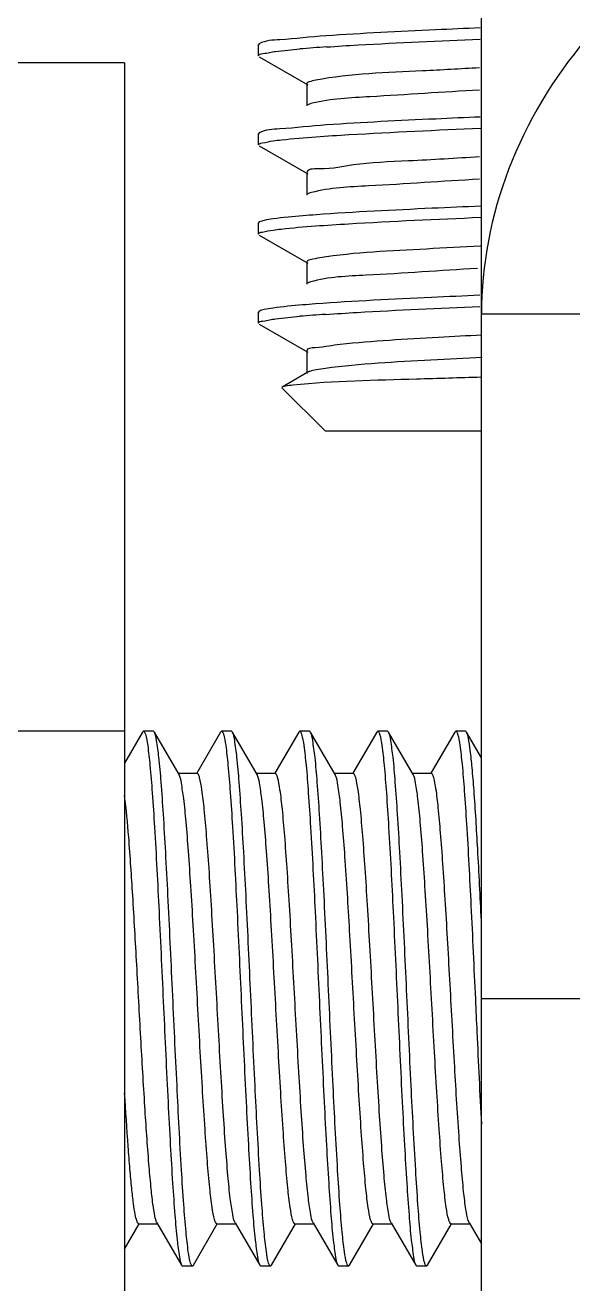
# Model space of a CAD drawing. Extents: x 1036631 to 1215829, y 649019 to 896649.
# Drawn here: x 1134125.9 to 1134228.5, y 788000.1 to 788236.3 of the extents above; entities that cross this region are included whole.
import ezdxf

# ---------------------------------------------------------------- set-up
doc = ezdxf.new("R2010")
doc.units = 0
doc.header["$LTSCALE"] = 1000
doc.header["$MEASUREMENT"] = 0

# ---------------------------------------------------------------- blocks, each defined once
blk = doc.blocks.new('gfhhrryyfd')
at = {"linetype": 'Continuous'}
for p, q in [((3687474.3, -1761744.48), (3687474.3, -1761307.43)), ((3687432.65, -1761398.01), (3687432.49, -1761398.2)), ((3687432.49, -1761400.29), (3687432.49, -1761398.2)), ((3687432.49, -1761400.29), (3687432.49, -1761398.2)), ((3687432.65, -1761400.47), (3687441.73, -1761405.73)), ((3687407.4, -1761401.58), (3687357.22, -1761401.58)), ((3687407.4, -1761401.58), (3687407.4, -1761729.68)), ((3687441.55, -1761405.51), (3687441.55, -1761409.7)), ((3687432.65, -1761414.74), (3687432.49, -1761414.92)), ((3687432.49, -1761417.01), (3687432.49, -1761414.92)), ((3687432.49, -1761417.01), (3687432.49, -1761414.92)), ((3687432.65, -1761417.2), (3687441.73, -1761422.45)), ((3687441.55, -1761422.24), (3687441.55, -1761426.42)), ((3687432.65, -1761431.47), (3687432.49, -1761431.65)), ((3687432.49, -1761433.74), (3687432.49, -1761431.65)), ((3687432.49, -1761433.74), (3687432.49, -1761431.65)), ((3687432.65, -1761433.92), (3687441.73, -1761439.18)), ((3687441.55, -1761438.97), (3687441.55, -1761443.15)), ((3687432.65, -1761448.19), (3687432.49, -1761448.38)), ((3687432.49, -1761450.47), (3687432.49, -1761448.38)), ((3687432.49, -1761450.47), (3687432.49, -1761448.38)), ((3687432.65, -1761450.65), (3687441.73, -1761455.91)), ((3687524.48, -1761448.79), (3687474.3, -1761448.79)), ((3687441.55, -1761455.69), (3687441.55, -1761459.88)), ((3687441.73, -1761459.66), (3687436.91, -1761462.45)), ((3687436.91, -1761462.45), (3687436.87, -1761462.58)), ((3687445.04, -1761470.75), (3687436.87, -1761462.58)), ((3687474.3, -1761470.75), (3687445.04, -1761470.75)), ((3687407.4, -1761527.03), (3687357.22, -1761527.03)), ((3687410.77, -1761527.19), (3687407.4, -1761533)), ((3687410.77, -1761527.19), (3687410.95, -1761527.03)), ((3687412.78, -1761527.03), (3687410.95, -1761527.03)), ((3687412.78, -1761527.03), (3687410.95, -1761527.03)), ((3687410.95, -1761527.03), (3687410.98, -1761527.04)), ((3687412.97, -1761527.19), (3687412.78, -1761527.03)), ((3687417.59, -1761535.17), (3687412.97, -1761527.19)), ((3687425.4, -1761527.19), (3687420.92, -1761534.93)), ((3687425.4, -1761527.19), (3687425.59, -1761527.03)), ((3687427.42, -1761527.03), (3687425.59, -1761527.03)), ((3687427.42, -1761527.03), (3687425.59, -1761527.03)), ((3687425.59, -1761527.03), (3687425.62, -1761527.04)), ((3687427.61, -1761527.19), (3687427.42, -1761527.03)), ((3687432.23, -1761535.17), (3687427.61, -1761527.19)), ((3687440.04, -1761527.19), (3687435.56, -1761534.93)), ((3687440.04, -1761527.19), (3687440.23, -1761527.03)), ((3687442.06, -1761527.03), (3687440.23, -1761527.03)), ((3687442.06, -1761527.03), (3687440.23, -1761527.03)), ((3687440.23, -1761527.03), (3687440.25, -1761527.04)), ((3687442.24, -1761527.19), (3687442.06, -1761527.03)), ((3687446.86, -1761535.17), (3687442.24, -1761527.19)), ((3687454.68, -1761527.19), (3687450.19, -1761534.93)), ((3687454.68, -1761527.19), (3687454.86, -1761527.03)), ((3687456.69, -1761527.03), (3687454.86, -1761527.03)), ((3687456.69, -1761527.03), (3687454.86, -1761527.03)), ((3687454.86, -1761527.03), (3687454.89, -1761527.04)), ((3687456.88, -1761527.19), (3687456.69, -1761527.03)), ((3687461.5, -1761535.17), (3687456.88, -1761527.19)), ((3687469.31, -1761527.19), (3687464.83, -1761534.93)), ((3687469.31, -1761527.19), (3687469.5, -1761527.03)), ((3687471.33, -1761527.03), (3687469.5, -1761527.03)), ((3687471.33, -1761527.03), (3687469.5, -1761527.03)), ((3687469.5, -1761527.03), (3687469.53, -1761527.04)), ((3687471.51, -1761527.19), (3687471.33, -1761527.03)), ((3687474.3, -1761532), (3687471.51, -1761527.19)), ((3687421, -1761534.98), (3687417.48, -1761534.98)), ((3687435.64, -1761534.98), (3687432.12, -1761534.98)), ((3687450.27, -1761534.98), (3687446.75, -1761534.98)), ((3687446.96, -1761535.36), (3687446.86, -1761535.17)), ((3687464.91, -1761534.98), (3687461.39, -1761534.98)), ((3687473.16, -1761577.27), (3687473.17, -1761577.4)), ((3687474.3, -1761577.21), (3687524.48, -1761577.21)), ((3687407.4, -1761624.21), (3687410.14, -1761619.5)), ((3687410.05, -1761619.45), (3687413.57, -1761619.45)), ((3687413.46, -1761619.26), (3687418.08, -1761627.23)), ((3687420.29, -1761627.23), (3687424.77, -1761619.5)), ((3687424.69, -1761619.45), (3687428.21, -1761619.45)), ((3687428.1, -1761619.26), (3687432.72, -1761627.23)), ((3687434.92, -1761627.23), (3687439.41, -1761619.5)), ((3687439.32, -1761619.45), (3687442.85, -1761619.45)), ((3687442.73, -1761619.26), (3687447.36, -1761627.23)), ((3687449.56, -1761627.23), (3687454.04, -1761619.5)), ((3687453.96, -1761619.45), (3687457.48, -1761619.45)), ((3687457.37, -1761619.26), (3687461.99, -1761627.23)), ((3687464.2, -1761627.23), (3687468.68, -1761619.5)), ((3687468.6, -1761619.45), (3687472.12, -1761619.45)), ((3687472.01, -1761619.26), (3687472.12, -1761619.45)), ((3687472.12, -1761619.45), (3687474.3, -1761623.21)), ((3687418.08, -1761627.23), (3687418.27, -1761627.4)), ((3687420.1, -1761627.4), (3687418.27, -1761627.4)), ((3687420.1, -1761627.4), (3687418.27, -1761627.4)), ((3687420.1, -1761627.4), (3687420.07, -1761627.39)), ((3687420.29, -1761627.23), (3687420.1, -1761627.4)), ((3687432.72, -1761627.23), (3687432.91, -1761627.4)), ((3687434.74, -1761627.4), (3687432.91, -1761627.4)), ((3687434.74, -1761627.4), (3687432.91, -1761627.4)), ((3687434.74, -1761627.4), (3687434.71, -1761627.39)), ((3687434.92, -1761627.23), (3687434.74, -1761627.4)), ((3687447.36, -1761627.23), (3687447.54, -1761627.4)), ((3687449.37, -1761627.4), (3687447.54, -1761627.4)), ((3687449.37, -1761627.4), (3687447.54, -1761627.4)), ((3687449.37, -1761627.4), (3687449.35, -1761627.39)), ((3687449.56, -1761627.23), (3687449.37, -1761627.4)), ((3687461.99, -1761627.23), (3687462.18, -1761627.4)), ((3687464.01, -1761627.4), (3687462.18, -1761627.4)), ((3687464.01, -1761627.4), (3687462.18, -1761627.4)), ((3687464.01, -1761627.4), (3687463.98, -1761627.39)), ((3687464.2, -1761627.23), (3687464.01, -1761627.4))]:
    blk.add_line(p, q, dxfattribs=at)
for centre, radius, start, end in [((3687464.48, -1761687.3), 289.32, 93.8141, 94.8058), ((3687464.26, -1761734.77), 286.61, 93.8424, 94.8038)]:
    blk.add_arc(centre, radius, start, end, dxfattribs=at)
for points, knots in [([(3687474.07, -1761395.05), (3687471.29, -1761395.17), (3687461.63, -1761395.6), (3687451.98, -1761396.07), (3687445.12, -1761396.53)], [0, 0, 0, 0, 0.28888, 1, 1, 1, 1]), ([(3687445.12, -1761396.53), (3687442.23, -1761396.73), (3687438.19, -1761397.29), (3687433.78, -1761397.37), (3687432.65, -1761398.01)], [0, 0, 0, 0, 0.690313, 1, 1, 1, 1]), ([(3687445.24, -1761398.62), (3687447.22, -1761398.48), (3687456.82, -1761397.9), (3687466.44, -1761397.47), (3687474.07, -1761397.14)], [0, 0, 0, 0, 0.20666, 1, 1, 1, 1]), ([(3687493.89, -1761397.18), (3687487.82, -1761404.44), (3687477.9, -1761420.73), (3687474.3, -1761439.57), (3687474.3, -1761448.79)], [0, 0, 0, 0, 0.506705, 1, 1, 1, 1]), ([(3687432.49, -1761400.29), (3687432.49, -1761399.98), (3687434.09, -1761399.78), (3687434.9, -1761399.56), (3687435.71, -1761399.46)], [0, 0, 0, 0, 0.271559, 1, 1, 1, 1]), ([(3687473.91, -1761402.55), (3687470.36, -1761402.73), (3687460.13, -1761403.38), (3687449.8, -1761403.6), (3687443.22, -1761404.87)], [0, 0, 0, 0, 0.346423, 1, 1, 1, 1]), ([(3687443.22, -1761404.87), (3687442.79, -1761404.95), (3687442.31, -1761405.07), (3687441.55, -1761405.34), (3687441.55, -1761405.51)], [0, 0, 0, 0, 0.709574, 1, 1, 1, 1]), ([(3687473.91, -1761406.73), (3687467.07, -1761407.08), (3687456.66, -1761407.85), (3687446.1, -1761408.33), (3687442.57, -1761409.19)], [0, 0, 0, 0, 0.653589, 1, 1, 1, 1]), ([(3687442.57, -1761409.19), (3687442.4, -1761409.24), (3687442.12, -1761409.31), (3687441.84, -1761409.42), (3687441.73, -1761409.48)], [0, 0, 0, 0, 0.589728, 1, 1, 1, 1]), ([(3687474.07, -1761411.77), (3687471.29, -1761411.89), (3687461.68, -1761412.32), (3687452.07, -1761412.79), (3687445.24, -1761413.25)], [0, 0, 0, 0, 0.28855, 1, 1, 1, 1]), ([(3687445.24, -1761413.25), (3687442.32, -1761413.45), (3687438.24, -1761414.02), (3687433.79, -1761414.09), (3687432.65, -1761414.74)], [0, 0, 0, 0, 0.690488, 1, 1, 1, 1]), ([(3687443.29, -1761415.48), (3687445.35, -1761415.33), (3687455.63, -1761414.67), (3687465.93, -1761414.22), (3687474.17, -1761413.86)], [0, 0, 0, 0, 0.199878, 1, 1, 1, 1]), ([(3687432.49, -1761417.01), (3687432.49, -1761416.75), (3687433.85, -1761416.53), (3687434.56, -1761416.34), (3687435.26, -1761416.25)], [0, 0, 0, 0, 0.274156, 1, 1, 1, 1]), ([(3687435.26, -1761416.25), (3687435.77, -1761416.17), (3687438.44, -1761415.85), (3687441.12, -1761415.64), (3687443.29, -1761415.48)], [0, 0, 0, 0, 0.191478, 1, 1, 1, 1]), ([(3687473.93, -1761419.27), (3687469.49, -1761419.5), (3687461.85, -1761420.03), (3687451.02, -1761420.37), (3687446.07, -1761421.64), (3687441.55, -1761421.46), (3687441.55, -1761422.24)], [0, 0, 0, 0, 0.408978, 0.726291, 0.927833, 1, 1, 1, 1]), ([(3687473.92, -1761423.45), (3687466.99, -1761423.81), (3687456.54, -1761424.63), (3687445.9, -1761425.03), (3687442.42, -1761425.96)], [0, 0, 0, 0, 0.658464, 1, 1, 1, 1]), ([(3687442.42, -1761425.96), (3687442.28, -1761426), (3687442.05, -1761426.07), (3687441.82, -1761426.16), (3687441.73, -1761426.21)], [0, 0, 0, 0, 0.581089, 1, 1, 1, 1]), ([(3687474.17, -1761428.5), (3687471.14, -1761428.63), (3687460.84, -1761429.09), (3687450.55, -1761429.59), (3687443.29, -1761430.12)], [0, 0, 0, 0, 0.294353, 1, 1, 1, 1]), ([(3687435.26, -1761430.88), (3687434.69, -1761430.96), (3687433.82, -1761431.11), (3687432.93, -1761431.31), (3687432.65, -1761431.47)], [0, 0, 0, 0, 0.643846, 1, 1, 1, 1]), ([(3687443.29, -1761430.12), (3687442.47, -1761430.18), (3687439.79, -1761430.39), (3687437.1, -1761430.62), (3687435.26, -1761430.88)], [0, 0, 0, 0, 0.307315, 1, 1, 1, 1]), ([(3687443.19, -1761432.21), (3687445.25, -1761432.06), (3687455.57, -1761431.4), (3687465.9, -1761430.94), (3687474.17, -1761430.59)], [0, 0, 0, 0, 0.199508, 1, 1, 1, 1]), ([(3687432.49, -1761433.74), (3687432.49, -1761433.48), (3687433.84, -1761433.26), (3687434.54, -1761433.07), (3687435.23, -1761432.98)], [0, 0, 0, 0, 0.274335, 1, 1, 1, 1]), ([(3687435.23, -1761432.98), (3687435.74, -1761432.91), (3687438.38, -1761432.58), (3687441.04, -1761432.37), (3687443.19, -1761432.21)], [0, 0, 0, 0, 0.191445, 1, 1, 1, 1]), ([(3687474.1, -1761435.99), (3687470.73, -1761436.16), (3687460.7, -1761436.76), (3687450.62, -1761437.14), (3687444.02, -1761438.19)], [0, 0, 0, 0, 0.335812, 1, 1, 1, 1]), ([(3687444.02, -1761438.19), (3687443.4, -1761438.29), (3687442.74, -1761438.45), (3687441.55, -1761438.72), (3687441.55, -1761438.97)], [0, 0, 0, 0, 0.720112, 1, 1, 1, 1]), ([(3687473.54, -1761440.2), (3687466.59, -1761440.56), (3687456.23, -1761441.43), (3687445.62, -1761441.74), (3687442.25, -1761442.73)], [0, 0, 0, 0, 0.664513, 1, 1, 1, 1]), ([(3687442.25, -1761442.73), (3687442.15, -1761442.76), (3687441.97, -1761442.82), (3687441.8, -1761442.9), (3687441.73, -1761442.94)], [0, 0, 0, 0, 0.569413, 1, 1, 1, 1]), ([(3687474.03, -1761445.23), (3687471, -1761445.36), (3687460.72, -1761445.82), (3687450.43, -1761446.32), (3687443.19, -1761446.85)], [0, 0, 0, 0, 0.294609, 1, 1, 1, 1]), ([(3687435.23, -1761447.61), (3687434.67, -1761447.69), (3687433.81, -1761447.84), (3687432.93, -1761448.04), (3687432.65, -1761448.19)], [0, 0, 0, 0, 0.643454, 1, 1, 1, 1]), ([(3687443.19, -1761446.85), (3687442.38, -1761446.91), (3687439.72, -1761447.12), (3687437.06, -1761447.36), (3687435.23, -1761447.61)], [0, 0, 0, 0, 0.307366, 1, 1, 1, 1]), ([(3687445.06, -1761448.81), (3687447.04, -1761448.67), (3687456.69, -1761448.08), (3687466.35, -1761447.65), (3687474.01, -1761447.32)], [0, 0, 0, 0, 0.206107, 1, 1, 1, 1]), ([(3687432.49, -1761450.47), (3687432.49, -1761450.17), (3687434.09, -1761449.96), (3687434.9, -1761449.74), (3687435.7, -1761449.64)], [0, 0, 0, 0, 0.271614, 1, 1, 1, 1]), ([(3687474.38, -1761452.7), (3687471.66, -1761452.84), (3687462.81, -1761453.32), (3687453.96, -1761453.82), (3687447.84, -1761454.44)], [0, 0, 0, 0, 0.306539, 1, 1, 1, 1]), ([(3687447.84, -1761454.44), (3687446.27, -1761454.6), (3687444.79, -1761455.08), (3687441.55, -1761455.12), (3687441.55, -1761455.69)], [0, 0, 0, 0, 0.734394, 1, 1, 1, 1]), ([(3687474.43, -1761456.88), (3687471.23, -1761457.05), (3687461.43, -1761457.6), (3687451.6, -1761458.06), (3687445.04, -1761458.95)], [0, 0, 0, 0, 0.325706, 1, 1, 1, 1]), ([(3687442.14, -1761459.5), (3687442.06, -1761459.52), (3687441.92, -1761459.57), (3687441.79, -1761459.63), (3687441.73, -1761459.66)], [0, 0, 0, 0, 0.559909, 1, 1, 1, 1]), ([(3687445.04, -1761458.95), (3687444.45, -1761459.03), (3687443.48, -1761459.17), (3687442.51, -1761459.38), (3687442.14, -1761459.5)], [0, 0, 0, 0, 0.599115, 1, 1, 1, 1]), ([(3687438.96, -1761462.09), (3687438.5, -1761462.14), (3687437.83, -1761462.24), (3687437.12, -1761462.34), (3687436.92, -1761462.45)], [0, 0, 0, 0, 0.666426, 1, 1, 1, 1]), ([(3687474.21, -1761460.6), (3687470.19, -1761460.72), (3687458.44, -1761461.13), (3687446.65, -1761461.29), (3687438.96, -1761462.09)], [0, 0, 0, 0, 0.34233, 1, 1, 1, 1]), ([(3687410.98, -1761527.04), (3687411.01, -1761527.04), (3687411.19, -1761527.18), (3687411.24, -1761527.4), (3687411.29, -1761527.57)], [0, 0, 0, 0, 0.146246, 1, 1, 1, 1]), ([(3687411.29, -1761527.57), (3687411.52, -1761528.26), (3687411.8, -1761530.23), (3687412.21, -1761533.9), (3687412.61, -1761539.02), (3687413.2, -1761548.17), (3687413.89, -1761561.59), (3687414.69, -1761578.79), (3687415.36, -1761593.4), (3687415.94, -1761604.39), (3687416.35, -1761611.47), (3687416.77, -1761617.4), (3687417.14, -1761622.04), (3687417.58, -1761625.13), (3687417.82, -1761626.77), (3687418.08, -1761627.23)], [0, 0, 0, 0, 0.021868, 0.059293, 0.111148, 0.175758, 0.334416, 0.514504, 0.692433, 0.773207, 0.844889, 0.905123, 0.951944, 0.983855, 1, 1, 1, 1]), ([(3687419.76, -1761626.86), (3687419.54, -1761626.16), (3687419.25, -1761624.2), (3687418.84, -1761620.52), (3687418.44, -1761615.4), (3687417.85, -1761606.25), (3687417.17, -1761592.83), (3687416.37, -1761575.63), (3687415.69, -1761561.03), (3687415.12, -1761550.04), (3687414.71, -1761542.96), (3687414.29, -1761537.03), (3687413.91, -1761532.39), (3687413.47, -1761529.3), (3687413.24, -1761527.66), (3687412.97, -1761527.2)], [0, 0, 0, 0, 0.021893, 0.059337, 0.111209, 0.175831, 0.334488, 0.514558, 0.692467, 0.773229, 0.8449, 0.905129, 0.951948, 0.983856, 1, 1, 1, 1]), ([(3687425.62, -1761527.04), (3687425.65, -1761527.04), (3687425.82, -1761527.17), (3687425.87, -1761527.39), (3687425.92, -1761527.55)], [0, 0, 0, 0, 0.147522, 1, 1, 1, 1]), ([(3687425.92, -1761527.55), (3687426.15, -1761528.24), (3687426.43, -1761530.19), (3687426.85, -1761533.85), (3687427.24, -1761538.96), (3687427.84, -1761548.1), (3687428.52, -1761561.53), (3687429.32, -1761578.73), (3687430, -1761593.35), (3687430.57, -1761604.36), (3687430.98, -1761611.45), (3687431.4, -1761617.39), (3687431.78, -1761622.03), (3687432.22, -1761625.13), (3687432.45, -1761626.77), (3687432.72, -1761627.23)], [0, 0, 0, 0, 0.02168, 0.058952, 0.110694, 0.175227, 0.333837, 0.514005, 0.692077, 0.772934, 0.8447, 0.905011, 0.95189, 0.983838, 1, 1, 1, 1]), ([(3687434.4, -1761626.86), (3687434.18, -1761626.17), (3687433.89, -1761624.2), (3687433.48, -1761620.53), (3687433.08, -1761615.41), (3687432.49, -1761606.26), (3687431.8, -1761592.84), (3687431.01, -1761575.64), (3687430.33, -1761561.03), (3687429.75, -1761550.04), (3687429.34, -1761542.96), (3687428.92, -1761537.03), (3687428.55, -1761532.39), (3687428.11, -1761529.3), (3687427.88, -1761527.66), (3687427.61, -1761527.2)], [0, 0, 0, 0, 0.021869, 0.059298, 0.111159, 0.175773, 0.334425, 0.514513, 0.692436, 0.773203, 0.844885, 0.905123, 0.951945, 0.983855, 1, 1, 1, 1]), ([(3687440.25, -1761527.04), (3687440.28, -1761527.04), (3687440.46, -1761527.18), (3687440.51, -1761527.4), (3687440.57, -1761527.57)], [0, 0, 0, 0, 0.146192, 1, 1, 1, 1]), ([(3687440.57, -1761527.57), (3687440.79, -1761528.26), (3687441.08, -1761530.23), (3687441.49, -1761533.91), (3687441.88, -1761539.02), (3687442.48, -1761548.17), (3687443.16, -1761561.6), (3687443.96, -1761578.79), (3687444.64, -1761593.4), (3687445.21, -1761604.39), (3687445.62, -1761611.47), (3687446.04, -1761617.4), (3687446.41, -1761622.04), (3687446.86, -1761625.13), (3687447.09, -1761626.77), (3687447.36, -1761627.23)], [0, 0, 0, 0, 0.021875, 0.059308, 0.111172, 0.175789, 0.334441, 0.514524, 0.692444, 0.773209, 0.844888, 0.905124, 0.951946, 0.983855, 1, 1, 1, 1]), ([(3687449.04, -1761626.88), (3687448.82, -1761626.19), (3687448.53, -1761624.23), (3687448.12, -1761620.57), (3687447.72, -1761615.46), (3687447.13, -1761606.32), (3687446.44, -1761592.9), (3687445.64, -1761575.69), (3687444.96, -1761561.07), (3687444.39, -1761550.07), (3687443.98, -1761542.98), (3687443.56, -1761537.04), (3687443.19, -1761532.4), (3687442.74, -1761529.3), (3687442.51, -1761527.66), (3687442.24, -1761527.2)], [0, 0, 0, 0, 0.021696, 0.058981, 0.110733, 0.175273, 0.333889, 0.51405, 0.692109, 0.772959, 0.844718, 0.905021, 0.951895, 0.98384, 1, 1, 1, 1]), ([(3687454.89, -1761527.04), (3687454.92, -1761527.04), (3687455.09, -1761527.18), (3687455.15, -1761527.4), (3687455.2, -1761527.57)], [0, 0, 0, 0, 0.146067, 1, 1, 1, 1]), ([(3687455.2, -1761527.57), (3687455.42, -1761528.26), (3687455.71, -1761530.23), (3687456.12, -1761533.91), (3687456.52, -1761539.03), (3687457.11, -1761548.18), (3687457.8, -1761561.6), (3687458.59, -1761578.8), (3687459.27, -1761593.4), (3687459.85, -1761604.39), (3687460.26, -1761611.47), (3687460.68, -1761617.4), (3687461.05, -1761622.04), (3687461.49, -1761625.13), (3687461.72, -1761626.77), (3687461.99, -1761627.23)], [0, 0, 0, 0, 0.021894, 0.059339, 0.111212, 0.175833, 0.334492, 0.514561, 0.69247, 0.773231, 0.844902, 0.905131, 0.951948, 0.983856, 1, 1, 1, 1]), ([(3687463.67, -1761626.86), (3687463.45, -1761626.17), (3687463.16, -1761624.2), (3687462.75, -1761620.53), (3687462.35, -1761615.41), (3687461.76, -1761606.26), (3687461.07, -1761592.84), (3687460.28, -1761575.64), (3687459.6, -1761561.03), (3687459.02, -1761550.04), (3687458.61, -1761542.96), (3687458.19, -1761537.03), (3687457.82, -1761532.39), (3687457.38, -1761529.3), (3687457.15, -1761527.66), (3687456.88, -1761527.2)], [0, 0, 0, 0, 0.021872, 0.059299, 0.111157, 0.175768, 0.334426, 0.51451, 0.692437, 0.773209, 0.84489, 0.905124, 0.951944, 0.983855, 1, 1, 1, 1]), ([(3687469.53, -1761527.04), (3687469.56, -1761527.04), (3687469.73, -1761527.18), (3687469.78, -1761527.39), (3687469.84, -1761527.56)], [0, 0, 0, 0, 0.14652, 1, 1, 1, 1]), ([(3687469.84, -1761527.56), (3687470.05, -1761528.24), (3687470.34, -1761530.14), (3687470.74, -1761533.68), (3687471.12, -1761538.62), (3687471.71, -1761547.45), (3687472.38, -1761560.48), (3687472.89, -1761571.43), (3687473.16, -1761577.27)], [0, 0, 0, 0, 0.0425, 0.114919, 0.215181, 0.340186, 0.648075, 1, 1, 1, 1]), ([(3687474.3, -1761562.57), (3687474.08, -1761558.08), (3687473.66, -1761549.93), (3687473.1, -1761540.36), (3687472.6, -1761534.19), (3687472.28, -1761530.92), (3687471.93, -1761528.71), (3687471.72, -1761527.54), (3687471.51, -1761527.2)], [0, 0, 0, 0, 0.379707, 0.689476, 0.809337, 0.902177, 0.966048, 1, 1, 1, 1]), ([(3687424.69, -1761619.45), (3687424.59, -1761619.45), (3687424.38, -1761619.15), (3687424.09, -1761618.18), (3687423.7, -1761615.94), (3687423.3, -1761612.33), (3687422.87, -1761607.41), (3687422.44, -1761601.42), (3687422.01, -1761594.55), (3687421.57, -1761587.05), (3687420.99, -1761576.6), (3687420.43, -1761566.24), (3687419.83, -1761556.35), (3687419.4, -1761549.89), (3687418.97, -1761544.42), (3687418.57, -1761540.11), (3687418.12, -1761537.18), (3687417.86, -1761535.63), (3687417.59, -1761535.17)], [0, 0, 0, 0, 0.003456, 0.010692, 0.037889, 0.081613, 0.140407, 0.212192, 0.2944, 0.384075, 0.47799, 0.664972, 0.751304, 0.828651, 0.894236, 0.945722, 0.981321, 1, 1, 1, 1]), ([(3687428.1, -1761619.26), (3687427.83, -1761618.8), (3687427.57, -1761617.25), (3687427.12, -1761614.32), (3687426.72, -1761610.01), (3687426.29, -1761604.54), (3687425.86, -1761598.08), (3687425.26, -1761588.19), (3687424.7, -1761577.83), (3687424.12, -1761567.38), (3687423.68, -1761559.88), (3687423.25, -1761553.01), (3687422.82, -1761547.02), (3687422.39, -1761542.1), (3687421.99, -1761538.49), (3687421.6, -1761536.25), (3687421.31, -1761535.28), (3687421.1, -1761534.98), (3687421, -1761534.98)], [0, 0, 0, 0, 0.01868, 0.054278, 0.105764, 0.171348, 0.248694, 0.335026, 0.52201, 0.615925, 0.705601, 0.787808, 0.859593, 0.918386, 0.962109, 0.989306, 0.996546, 1, 1, 1, 1]), ([(3687439.32, -1761619.45), (3687439.23, -1761619.45), (3687439.01, -1761619.15), (3687438.73, -1761618.18), (3687438.33, -1761615.94), (3687437.94, -1761612.33), (3687437.51, -1761607.41), (3687437.08, -1761601.42), (3687436.64, -1761594.55), (3687436.21, -1761587.05), (3687435.63, -1761576.6), (3687435.06, -1761566.24), (3687434.47, -1761556.35), (3687434.04, -1761549.89), (3687433.6, -1761544.42), (3687433.21, -1761540.11), (3687432.76, -1761537.18), (3687432.49, -1761535.63), (3687432.23, -1761535.17)], [0, 0, 0, 0, 0.003455, 0.010693, 0.037891, 0.081614, 0.140407, 0.212192, 0.2944, 0.384075, 0.47799, 0.664974, 0.751306, 0.828653, 0.894237, 0.945722, 0.98132, 1, 1, 1, 1]), ([(3687442.73, -1761619.26), (3687442.47, -1761618.8), (3687442.2, -1761617.25), (3687441.76, -1761614.32), (3687441.36, -1761610.01), (3687440.92, -1761604.54), (3687440.49, -1761598.08), (3687439.9, -1761588.19), (3687439.33, -1761577.83), (3687438.75, -1761567.38), (3687438.32, -1761559.88), (3687437.88, -1761553.01), (3687437.46, -1761547.02), (3687437.03, -1761542.1), (3687436.63, -1761538.49), (3687436.24, -1761536.25), (3687435.95, -1761535.28), (3687435.74, -1761534.98), (3687435.64, -1761534.98)], [0, 0, 0, 0, 0.018679, 0.054277, 0.105763, 0.171348, 0.248695, 0.335027, 0.52201, 0.615925, 0.7056, 0.787807, 0.859593, 0.918386, 0.96211, 0.989308, 0.996544, 1, 1, 1, 1]), ([(3687453.96, -1761619.45), (3687453.86, -1761619.45), (3687453.65, -1761619.16), (3687453.37, -1761618.21), (3687452.98, -1761616.03), (3687452.59, -1761612.51), (3687452.17, -1761607.71), (3687451.74, -1761601.85), (3687451.31, -1761595.12), (3687450.89, -1761587.76), (3687450.31, -1761577.45), (3687449.63, -1761564.99), (3687448.93, -1761553.26), (3687448.31, -1761545.25), (3687447.91, -1761540.79), (3687447.48, -1761537.62), (3687447.19, -1761535.93), (3687446.96, -1761535.36)], [0, 0, 0, 0, 0.003398, 0.010481, 0.037063, 0.079811, 0.137346, 0.207687, 0.288384, 0.376611, 0.469274, 0.654855, 0.819309, 0.886268, 0.939811, 0.978111, 1, 1, 1, 1]), ([(3687457.37, -1761619.26), (3687457.11, -1761618.8), (3687456.84, -1761617.25), (3687456.39, -1761614.32), (3687456, -1761610.01), (3687455.56, -1761604.54), (3687455.13, -1761598.08), (3687454.53, -1761588.19), (3687453.97, -1761577.83), (3687453.39, -1761567.38), (3687452.95, -1761559.88), (3687452.52, -1761553.01), (3687452.09, -1761547.02), (3687451.66, -1761542.1), (3687451.26, -1761538.49), (3687450.87, -1761536.25), (3687450.59, -1761535.28), (3687450.37, -1761534.98), (3687450.27, -1761534.98)], [0, 0, 0, 0, 0.01868, 0.054279, 0.105766, 0.17135, 0.248697, 0.335029, 0.522011, 0.615926, 0.705601, 0.78781, 0.859595, 0.918388, 0.962111, 0.989307, 0.996546, 1, 1, 1, 1]), ([(3687468.6, -1761619.45), (3687468.5, -1761619.45), (3687468.29, -1761619.15), (3687468, -1761618.18), (3687467.61, -1761615.94), (3687467.21, -1761612.33), (3687466.78, -1761607.41), (3687466.35, -1761601.42), (3687465.92, -1761594.55), (3687465.48, -1761587.05), (3687464.9, -1761576.6), (3687464.34, -1761566.24), (3687463.74, -1761556.35), (3687463.31, -1761549.89), (3687462.88, -1761544.42), (3687462.48, -1761540.11), (3687462.03, -1761537.18), (3687461.77, -1761535.63), (3687461.5, -1761535.17)], [0, 0, 0, 0, 0.003456, 0.010692, 0.037889, 0.081613, 0.140406, 0.212192, 0.294399, 0.384075, 0.477989, 0.664972, 0.751304, 0.828651, 0.894236, 0.945722, 0.981321, 1, 1, 1, 1]), ([(3687471.83, -1761618.84), (3687471.62, -1761618.18), (3687471.31, -1761616.35), (3687470.9, -1761612.99), (3687470.49, -1761608.39), (3687469.89, -1761600.31), (3687469.19, -1761588.59), (3687468.52, -1761576.22), (3687467.95, -1761566.04), (3687467.53, -1761558.8), (3687467.1, -1761552.2), (3687466.68, -1761546.46), (3687466.27, -1761541.76), (3687465.88, -1761538.32), (3687465.5, -1761536.19), (3687465.21, -1761535.26), (3687465.01, -1761534.98), (3687464.91, -1761534.98)], [0, 0, 0, 0, 0.024737, 0.065402, 0.120735, 0.188882, 0.353983, 0.53832, 0.629884, 0.716845, 0.796224, 0.865309, 0.92175, 0.963653, 0.989702, 0.996649, 1, 1, 1, 1]), ([(3687413.46, -1761619.26), (3687413.25, -1761618.89), (3687413, -1761617.7), (3687412.63, -1761615.45), (3687412.29, -1761612.17), (3687411.75, -1761606.07), (3687411.13, -1761596.76), (3687410.41, -1761584.31), (3687409.69, -1761571.12), (3687408.98, -1761558.56), (3687408.27, -1761547.95), (3687407.74, -1761541.69), (3687407.4, -1761539.1)], [0, 0, 0, 0, 0.015697, 0.044446, 0.085716, 0.138485, 0.272802, 0.433446, 0.603652, 0.765638, 0.902498, 1, 1, 1, 1]), ([(3687473.17, -1761577.4), (3687473.26, -1761579.42), (3687473.62, -1761587.23), (3687473.99, -1761595.03), (3687474.3, -1761600.8)], [0, 0, 0, 0, 0.259611, 1, 1, 1, 1]), ([(3687410.05, -1761619.45), (3687409.87, -1761619.45), (3687409.59, -1761618.68), (3687409.33, -1761617.56), (3687409.01, -1761615.39), (3687408.69, -1761612.58), (3687408.37, -1761609.01), (3687407.91, -1761603.06), (3687407.61, -1761598.3), (3687407.4, -1761594.96)], [0, 0, 0, 0, 0.021802, 0.074827, 0.160247, 0.276725, 0.42207, 0.593424, 1, 1, 1, 1]), ([(3687420.07, -1761627.39), (3687420.04, -1761627.38), (3687419.87, -1761627.25), (3687419.81, -1761627.03), (3687419.76, -1761626.86)], [0, 0, 0, 0, 0.146075, 1, 1, 1, 1]), ([(3687434.71, -1761627.39), (3687434.68, -1761627.38), (3687434.51, -1761627.25), (3687434.45, -1761627.03), (3687434.4, -1761626.86)], [0, 0, 0, 0, 0.146237, 1, 1, 1, 1]), ([(3687449.35, -1761627.39), (3687449.32, -1761627.38), (3687449.15, -1761627.26), (3687449.09, -1761627.04), (3687449.04, -1761626.88)], [0, 0, 0, 0, 0.147411, 1, 1, 1, 1]), ([(3687463.98, -1761627.39), (3687463.95, -1761627.38), (3687463.78, -1761627.25), (3687463.72, -1761627.03), (3687463.67, -1761626.86)], [0, 0, 0, 0, 0.14622, 1, 1, 1, 1])]:
    blk.add_open_spline(points, degree=3, knots=knots, dxfattribs=at)
for points in [[(3687435.71, -1761399.46), (3687437.21, -1761399.26), (3687438.73, -1761399.12), (3687440.24, -1761398.99)], [(3687435.7, -1761449.64), (3687437.22, -1761449.44), (3687438.74, -1761449.3), (3687440.26, -1761449.17)], [(3687472.01, -1761619.26), (3687471.93, -1761619.13), (3687471.88, -1761618.98), (3687471.83, -1761618.84)]]:
    blk.add_open_spline(points, degree=3, dxfattribs=at)

msp = doc.modelspace()

# ---------------------------------------------------------------- block references
at = {"lineweight": -3, "xscale": 0.9999959487468004, "yscale": 0.999995949678123, "zscale": 0.9999959495959999}
msp.add_blockref('gfhhrryyfd', (-2553247.96, 2549623.71), dxfattribs=at)

doc.saveas('drawing.dxf')
